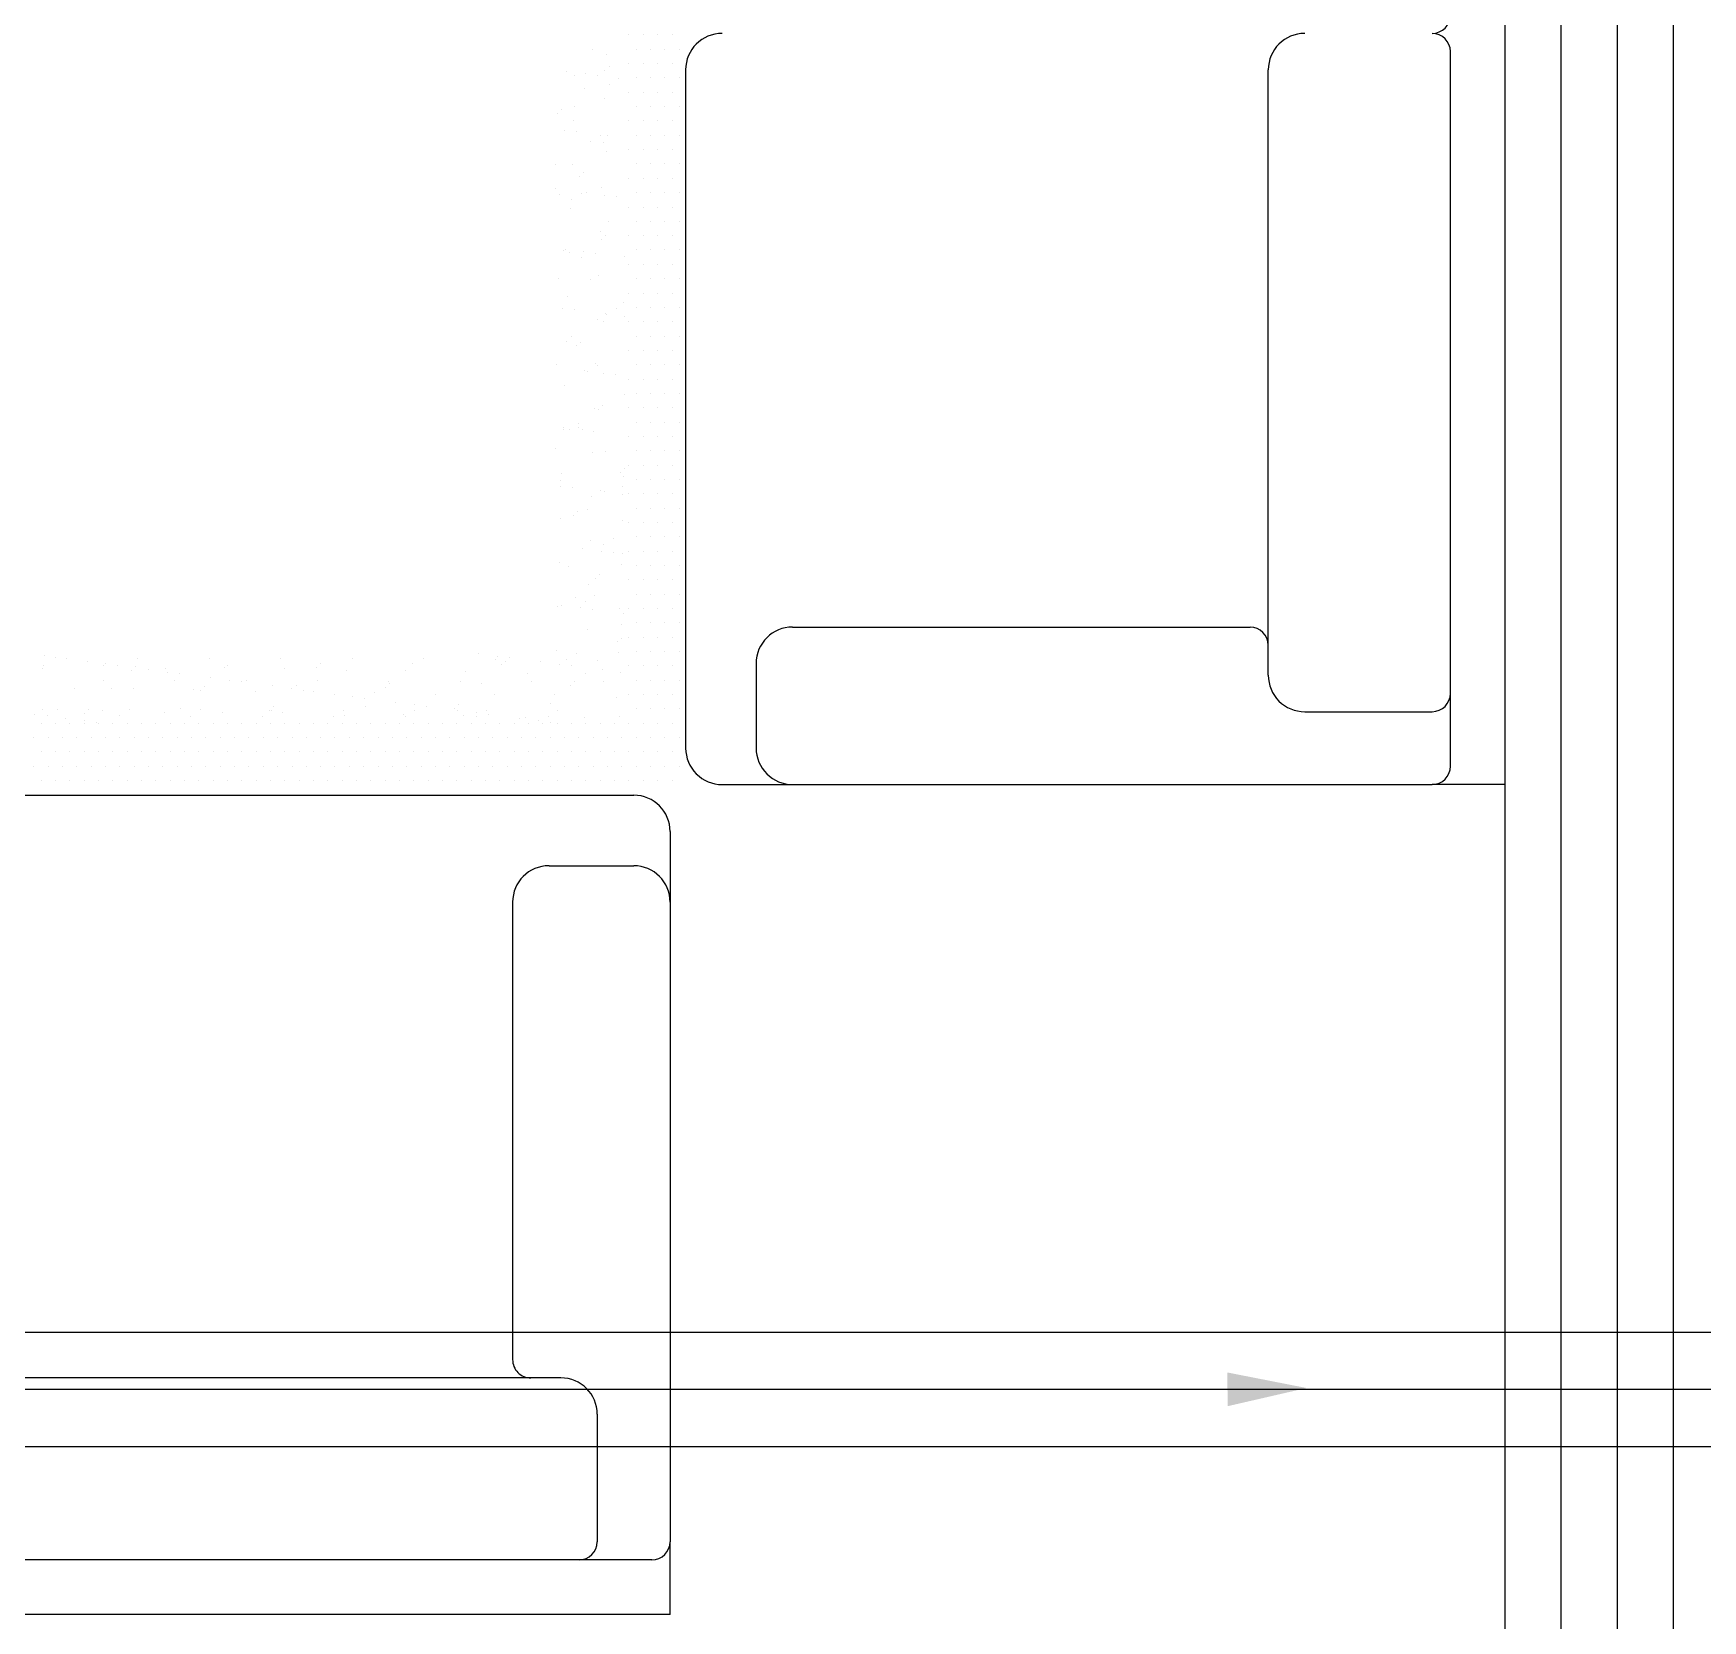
# Model space of a CAD drawing. Header units: millimetres. Extents: x -336 to -33, y -135 to 770.
# Drawn here: x -189.024 to -186.054, y 718.871 to 721.695 of the extents above; entities that cross this region are included whole.
import ezdxf

# ---------------------------------------------------------------- set-up
doc = ezdxf.new("R2010")
doc.units = ezdxf.units.MM
doc.header["$LTSCALE"] = 50
doc.header["$MEASUREMENT"] = 0
doc.layers.get('0').update_dxf_attribs({"linetype": 'CONTINUOUS'})
for name, color, linetype in [('-HIDRO', 8, 'CONTINUOUS'), ('TigreCad', 3, 'CONTINUOUS'), ('TUBULAÇÃO_ESGOTO', 5, 'CONTINUOUS')]:
    doc.layers.add(name, color=color, linetype=linetype)

# ---------------------------------------------------------------- blocks, each defined once
blk = doc.blocks.new('A$C7AFB675E')
at = {"color": 8}
for p, q in [((3.5035, 3.7432), (5.1585, 3.7432)), ((5.1585, 3.7432), (5.1585, 3.6632)), ((5.0585, 3.6832), (4.3535, 3.6832)), ((5.1385, 3.6832), (5.0585, 3.6832)), ((5.0785, 3.5232), (5.0785, 3.6632)), ((5.1585, 2.8832), (5.1585, 3.6632)), ((5.0385, 3.4832), (4.3735, 3.4832)), ((4.9855, 2.9606), (4.9855, 3.4632)), ((5.0255, 2.9206), (5.1185, 2.9206)), ((4.3735, 2.8432), (4.9185, 2.8432)), ((4.9185, 2.8432), (5.1185, 2.8432)), ((4.3352, 2.8282), (4.3352, 2.8282)), ((4.3509, 2.836), (4.3509, 2.836)), ((4.3667, 2.8282), (4.3667, 2.8282)), ((4.3824, 2.836), (4.3824, 2.836)), ((4.3982, 2.8282), (4.3982, 2.8282)), ((4.4139, 2.836), (4.4139, 2.836)), ((4.4297, 2.8282), (4.4297, 2.8282)), ((4.4454, 2.836), (4.4454, 2.836)), ((4.4612, 2.8282), (4.4612, 2.8282)), ((4.4769, 2.836), (4.4769, 2.836)), ((4.4927, 2.8282), (4.4927, 2.8282)), ((4.5084, 2.836), (4.5084, 2.836)), ((4.5242, 2.8282), (4.5242, 2.8282)), ((4.5399, 2.836), (4.5399, 2.836)), ((4.5557, 2.8282), (4.5557, 2.8282)), ((4.5714, 2.836), (4.5714, 2.836)), ((4.5872, 2.8282), (4.5872, 2.8282)), ((4.6029, 2.836), (4.6029, 2.836)), ((4.6187, 2.8282), (4.6187, 2.8282)), ((4.6344, 2.836), (4.6344, 2.836)), ((4.6502, 2.8282), (4.6502, 2.8282)), ((4.6659, 2.836), (4.6659, 2.836)), ((4.6817, 2.8282), (4.6817, 2.8282)), ((4.6974, 2.836), (4.6974, 2.836)), ((4.7132, 2.8282), (4.7132, 2.8282)), ((4.7289, 2.836), (4.7289, 2.836)), ((4.7447, 2.8282), (4.7447, 2.8282)), ((4.7604, 2.836), (4.7604, 2.836)), ((4.7762, 2.8282), (4.7762, 2.8282)), ((4.7919, 2.836), (4.7919, 2.836)), ((4.8077, 2.8282), (4.8077, 2.8282)), ((4.8234, 2.836), (4.8234, 2.836)), ((4.8392, 2.8282), (4.8392, 2.8282)), ((4.8549, 2.836), (4.8549, 2.836)), ((4.8707, 2.8282), (4.8707, 2.8282)), ((4.8864, 2.836), (4.8864, 2.836)), ((4.9022, 2.8282), (4.9022, 2.8282)), ((4.9179, 2.836), (4.9179, 2.836)), ((4.9337, 2.8282), (4.9337, 2.8282)), ((4.9494, 2.836), (4.9494, 2.836)), ((4.9652, 2.8282), (4.9652, 2.8282)), ((4.9809, 2.836), (4.9809, 2.836)), ((4.9967, 2.8282), (4.9967, 2.8282)), ((5.0124, 2.836), (5.0124, 2.836)), ((5.0282, 2.8282), (5.0282, 2.8282)), ((5.0439, 2.836), (5.0439, 2.836)), ((5.0597, 2.8282), (5.0597, 2.8282)), ((5.0754, 2.836), (5.0754, 2.836)), ((5.0912, 2.8282), (5.0912, 2.8282)), ((5.1069, 2.836), (5.1069, 2.836)), ((5.1227, 2.8282), (5.1227, 2.8282)), ((5.1384, 2.836), (5.1384, 2.836)), ((5.1542, 2.8282), (5.1542, 2.8282)), ((5.2102, 2.8261), (5.9902, 2.8261)), ((6.0702, 2.8261), (5.9902, 2.8261)), ((6.0702, 2.8261), (6.0702, 0.4261)), ((4.3352, 2.8124), (4.3352, 2.8124)), ((4.3509, 2.8203), (4.3509, 2.8203)), ((4.3667, 2.8124), (4.3667, 2.8124)), ((4.3824, 2.8203), (4.3824, 2.8203)), ((4.3982, 2.8124), (4.3982, 2.8124)), ((4.4139, 2.8203), (4.4139, 2.8203)), ((4.4297, 2.8124), (4.4297, 2.8124)), ((4.4454, 2.8203), (4.4454, 2.8203)), ((4.4612, 2.8124), (4.4612, 2.8124)), ((4.4769, 2.8203), (4.4769, 2.8203)), ((4.4927, 2.8124), (4.4927, 2.8124)), ((4.5084, 2.8203), (4.5084, 2.8203)), ((4.5242, 2.8124), (4.5242, 2.8124)), ((4.5399, 2.8203), (4.5399, 2.8203)), ((4.5557, 2.8124), (4.5557, 2.8124)), ((4.5714, 2.8203), (4.5714, 2.8203)), ((4.5872, 2.8124), (4.5872, 2.8124)), ((4.6029, 2.8203), (4.6029, 2.8203)), ((4.6187, 2.8124), (4.6187, 2.8124)), ((4.6344, 2.8203), (4.6344, 2.8203)), ((4.6502, 2.8124), (4.6502, 2.8124)), ((4.6659, 2.8203), (4.6659, 2.8203)), ((4.6817, 2.8124), (4.6817, 2.8124)), ((4.6974, 2.8203), (4.6974, 2.8203)), ((4.7132, 2.8124), (4.7132, 2.8124)), ((4.7289, 2.8203), (4.7289, 2.8203)), ((4.7447, 2.8124), (4.7447, 2.8124)), ((4.7604, 2.8203), (4.7604, 2.8203)), ((4.7762, 2.8124), (4.7762, 2.8124)), ((4.7919, 2.8203), (4.7919, 2.8203)), ((4.8077, 2.8124), (4.8077, 2.8124)), ((4.8234, 2.8203), (4.8234, 2.8203)), ((4.8392, 2.8124), (4.8392, 2.8124)), ((4.8549, 2.8203), (4.8549, 2.8203)), ((4.8707, 2.8124), (4.8707, 2.8124)), ((4.8864, 2.8203), (4.8864, 2.8203)), ((4.9022, 2.8124), (4.9022, 2.8124)), ((4.9179, 2.8203), (4.9179, 2.8203)), ((4.9337, 2.8124), (4.9337, 2.8124)), ((4.9494, 2.8203), (4.9494, 2.8203)), ((4.9652, 2.8124), (4.9652, 2.8124)), ((4.9809, 2.8203), (4.9809, 2.8203)), ((4.9967, 2.8124), (4.9967, 2.8124)), ((5.0124, 2.8203), (5.0124, 2.8203)), ((5.0282, 2.8124), (5.0282, 2.8124)), ((5.0439, 2.8203), (5.0439, 2.8203)), ((5.0597, 2.8124), (5.0597, 2.8124)), ((5.0754, 2.8203), (5.0754, 2.8203)), ((5.0912, 2.8124), (5.0912, 2.8124)), ((5.1069, 2.8203), (5.1069, 2.8203)), ((5.1227, 2.8124), (5.1227, 2.8124)), ((5.1384, 2.8203), (5.1384, 2.8203)), ((5.1542, 2.8124), (5.1542, 2.8124)), ((6.0102, 2.8061), (6.0102, 2.7261)), ((4.3352, 2.7967), (4.3352, 2.7967)), ((4.3509, 2.8045), (4.3509, 2.8045)), ((4.3509, 2.7888), (4.3509, 2.7888)), ((4.3667, 2.7967), (4.3667, 2.7967)), ((4.3824, 2.8045), (4.3824, 2.8045)), ((4.3824, 2.7888), (4.3824, 2.7888)), ((4.3982, 2.7967), (4.3982, 2.7967)), ((4.4139, 2.8045), (4.4139, 2.8045)), ((4.4139, 2.7888), (4.4139, 2.7888)), ((4.4297, 2.7967), (4.4297, 2.7967)), ((4.4454, 2.8045), (4.4454, 2.8045)), ((4.4454, 2.7888), (4.4454, 2.7888)), ((4.4612, 2.7967), (4.4612, 2.7967)), ((4.4769, 2.8045), (4.4769, 2.8045)), ((4.4769, 2.7888), (4.4769, 2.7888)), ((4.4927, 2.7967), (4.4927, 2.7967)), ((4.5084, 2.8045), (4.5084, 2.8045)), ((4.5084, 2.7888), (4.5084, 2.7888)), ((4.5242, 2.7967), (4.5242, 2.7967)), ((4.5399, 2.8045), (4.5399, 2.8045)), ((4.5399, 2.7888), (4.5399, 2.7888)), ((4.5557, 2.7967), (4.5557, 2.7967)), ((4.5714, 2.8045), (4.5714, 2.8045)), ((4.5714, 2.7888), (4.5714, 2.7888)), ((4.5872, 2.7967), (4.5872, 2.7967)), ((4.6029, 2.8045), (4.6029, 2.8045)), ((4.6029, 2.7888), (4.6029, 2.7888)), ((4.6187, 2.7967), (4.6187, 2.7967)), ((4.6344, 2.8045), (4.6344, 2.8045)), ((4.6344, 2.7888), (4.6344, 2.7888)), ((4.6502, 2.7967), (4.6502, 2.7967)), ((4.6659, 2.8045), (4.6659, 2.8045)), ((4.6659, 2.7888), (4.6659, 2.7888)), ((4.6817, 2.7967), (4.6817, 2.7967)), ((4.6974, 2.8045), (4.6974, 2.8045)), ((4.6974, 2.7888), (4.6974, 2.7888)), ((4.7132, 2.7967), (4.7132, 2.7967)), ((4.7289, 2.8045), (4.7289, 2.8045)), ((4.7289, 2.7888), (4.7289, 2.7888)), ((4.7447, 2.7967), (4.7447, 2.7967)), ((4.7604, 2.8045), (4.7604, 2.8045)), ((4.7604, 2.7888), (4.7604, 2.7888)), ((4.7762, 2.7967), (4.7762, 2.7967)), ((4.7919, 2.8045), (4.7919, 2.8045)), ((4.7919, 2.7888), (4.7919, 2.7888)), ((4.8077, 2.7967), (4.8077, 2.7967)), ((4.8234, 2.8045), (4.8234, 2.8045)), ((4.8234, 2.7888), (4.8234, 2.7888)), ((4.8392, 2.7967), (4.8392, 2.7967)), ((4.8549, 2.8045), (4.8549, 2.8045)), ((4.8549, 2.7888), (4.8549, 2.7888)), ((4.8707, 2.7967), (4.8707, 2.7967)), ((4.8864, 2.8045), (4.8864, 2.8045)), ((4.8864, 2.7888), (4.8864, 2.7888)), ((4.9022, 2.7967), (4.9022, 2.7967)), ((4.9179, 2.8045), (4.9179, 2.8045)), ((4.9179, 2.7888), (4.9179, 2.7888)), ((4.9337, 2.7967), (4.9337, 2.7967)), ((4.9494, 2.8045), (4.9494, 2.8045)), ((4.9494, 2.7888), (4.9494, 2.7888)), ((4.9652, 2.7967), (4.9652, 2.7967)), ((4.9809, 2.8045), (4.9809, 2.8045)), ((4.9809, 2.7888), (4.9809, 2.7888)), ((4.9967, 2.7967), (4.9967, 2.7967)), ((5.0124, 2.8045), (5.0124, 2.8045)), ((5.0124, 2.7888), (5.0124, 2.7888)), ((5.0282, 2.7967), (5.0282, 2.7967)), ((5.0439, 2.8045), (5.0439, 2.8045)), ((5.0439, 2.7888), (5.0439, 2.7888)), ((5.0597, 2.7967), (5.0597, 2.7967)), ((5.0754, 2.8045), (5.0754, 2.8045)), ((5.0754, 2.7888), (5.0754, 2.7888)), ((5.0912, 2.7967), (5.0912, 2.7967)), ((5.1069, 2.8045), (5.1069, 2.8045)), ((5.1069, 2.7888), (5.1069, 2.7888)), ((5.1227, 2.7967), (5.1227, 2.7967)), ((5.1384, 2.8045), (5.1384, 2.8045)), ((5.1384, 2.7888), (5.1384, 2.7888)), ((5.1542, 2.7967), (5.1542, 2.7967)), ((4.3352, 2.7809), (4.3352, 2.7809)), ((4.3667, 2.7809), (4.3667, 2.7809)), ((4.3828, 2.7696), (4.3828, 2.7696)), ((4.3982, 2.7809), (4.3982, 2.7809)), ((4.4297, 2.7809), (4.4297, 2.7809)), ((4.4612, 2.7809), (4.4612, 2.7809)), ((4.4927, 2.7809), (4.4927, 2.7809)), ((4.5242, 2.7809), (4.5242, 2.7809)), ((4.5557, 2.7809), (4.5557, 2.7809)), ((4.579, 2.7764), (4.579, 2.7764)), ((4.5872, 2.7809), (4.5872, 2.7809)), ((4.6187, 2.7809), (4.6187, 2.7809)), ((4.6295, 2.775), (4.6295, 2.775)), ((4.6444, 2.7759), (4.6444, 2.7759)), ((4.6502, 2.7809), (4.6502, 2.7809)), ((4.6817, 2.7809), (4.6817, 2.7809)), ((4.7132, 2.7809), (4.7132, 2.7809)), ((4.7297, 2.7759), (4.7297, 2.7759)), ((4.7447, 2.7809), (4.7447, 2.7809)), ((4.7762, 2.7809), (4.7762, 2.7809)), ((4.8077, 2.7809), (4.8077, 2.7809)), ((4.8115, 2.7762), (4.8115, 2.7762)), ((4.8157, 2.7715), (4.8157, 2.7715)), ((4.8197, 2.7754), (4.8197, 2.7754)), ((4.8316, 2.7735), (4.8316, 2.7735)), ((4.8392, 2.7809), (4.8392, 2.7809)), ((4.8399, 2.774), (4.8399, 2.774)), ((4.8683, 2.7738), (4.8683, 2.7738)), ((4.8707, 2.7809), (4.8707, 2.7809)), ((4.9022, 2.7809), (4.9022, 2.7809)), ((4.9052, 2.7737), (4.9052, 2.7737)), ((4.9168, 2.7722), (4.9168, 2.7722)), ((4.9337, 2.7809), (4.9337, 2.7809)), ((4.9652, 2.7809), (4.9652, 2.7809)), ((4.9654, 2.7706), (4.9654, 2.7706)), ((4.9705, 2.7749), (4.9705, 2.7749)), ((4.9823, 2.773), (4.9823, 2.773)), ((4.9967, 2.7809), (4.9967, 2.7809)), ((4.9977, 2.7727), (4.9977, 2.7727)), ((5.0139, 2.769), (5.0139, 2.769)), ((5.0282, 2.7809), (5.0282, 2.7809)), ((5.0354, 2.7721), (5.0354, 2.7721)), ((5.0597, 2.7809), (5.0597, 2.7809)), ((5.0841, 2.7705), (5.0841, 2.7705)), ((5.0912, 2.7809), (5.0912, 2.7809)), ((5.1069, 2.773), (5.1069, 2.773)), ((5.1227, 2.7809), (5.1227, 2.7809)), ((5.1384, 2.773), (5.1384, 2.773)), ((5.1542, 2.7809), (5.1542, 2.7809)), ((5.1702, 2.0411), (5.1702, 2.7861)), ((5.2477, 2.6931), (5.2477, 2.7861)), ((4.3566, 2.7557), (4.3566, 2.7557)), ((4.3696, 2.759), (4.3696, 2.759)), ((4.3738, 2.7543), (4.3738, 2.7543)), ((4.3896, 2.759), (4.3896, 2.759)), ((4.4052, 2.7541), (4.4052, 2.7541)), ((4.4462, 2.7573), (4.4462, 2.7573)), ((4.4537, 2.7525), (4.4537, 2.7525)), ((4.4634, 2.7565), (4.4634, 2.7565)), ((4.5023, 2.7509), (4.5023, 2.7509)), ((4.5111, 2.7545), (4.5111, 2.7545)), ((4.5128, 2.7676), (4.5128, 2.7676)), ((4.5403, 2.7585), (4.5403, 2.7585)), ((4.5558, 2.7555), (4.5558, 2.7555)), ((4.56, 2.7509), (4.56, 2.7509)), ((4.6354, 2.7667), (4.6354, 2.7667)), ((4.6417, 2.7554), (4.6417, 2.7554)), ((4.6421, 2.7561), (4.6421, 2.7561)), ((4.6496, 2.7531), (4.6496, 2.7531)), ((4.7066, 2.7526), (4.7066, 2.7526)), ((4.7083, 2.7658), (4.7083, 2.7658)), ((4.742, 2.7521), (4.742, 2.7521)), ((4.7928, 2.7556), (4.7928, 2.7556)), ((4.8372, 2.7535), (4.8372, 2.7535)), ((4.8879, 2.7638), (4.8879, 2.7638)), ((4.8947, 2.7531), (4.8947, 2.7531)), ((4.9021, 2.7508), (4.9021, 2.7508)), ((4.9038, 2.7639), (4.9038, 2.7639)), ((5.0019, 2.7681), (5.0019, 2.7681)), ((5.0327, 2.7517), (5.0327, 2.7517)), ((5.0454, 2.7526), (5.0454, 2.7526)), ((5.0625, 2.7674), (5.0625, 2.7674)), ((5.0912, 2.7652), (5.0912, 2.7652)), ((5.1069, 2.7573), (5.1069, 2.7573)), ((5.1227, 2.7652), (5.1227, 2.7652)), ((5.1384, 2.7573), (5.1384, 2.7573)), ((5.1542, 2.7652), (5.1542, 2.7652)), ((4.3508, 2.7411), (4.3508, 2.7411)), ((4.3778, 2.7331), (4.3778, 2.7331)), ((4.3795, 2.7463), (4.3795, 2.7463)), ((4.3939, 2.7324), (4.3939, 2.7324)), ((4.4459, 2.7493), (4.4459, 2.7493)), ((4.4527, 2.7386), (4.4527, 2.7386)), ((4.5084, 2.734), (4.5084, 2.734)), ((4.5508, 2.7493), (4.5508, 2.7493)), ((4.575, 2.7444), (4.575, 2.7444)), ((4.5994, 2.7477), (4.5994, 2.7477)), ((4.6034, 2.7382), (4.6034, 2.7382)), ((4.648, 2.7461), (4.648, 2.7461)), ((4.6965, 2.7446), (4.6965, 2.7446)), ((4.6985, 2.7463), (4.6985, 2.7463)), ((4.7039, 2.7322), (4.7039, 2.7322)), ((4.7052, 2.7357), (4.7052, 2.7357)), ((4.7451, 2.743), (4.7451, 2.743)), ((4.7463, 2.7474), (4.7463, 2.7474)), ((4.7705, 2.7425), (4.7705, 2.7425)), ((4.7936, 2.7414), (4.7936, 2.7414)), ((4.8358, 2.7496), (4.8358, 2.7496)), ((4.8422, 2.7398), (4.8422, 2.7398)), ((4.856, 2.7352), (4.856, 2.7352)), ((4.8907, 2.7382), (4.8907, 2.7382)), ((4.9282, 2.7486), (4.9282, 2.7486)), ((4.9325, 2.744), (4.9325, 2.744)), ((4.9393, 2.7366), (4.9393, 2.7366)), ((4.951, 2.7434), (4.951, 2.7434)), ((4.9578, 2.7328), (4.9578, 2.7328)), ((4.966, 2.7407), (4.966, 2.7407)), ((4.9878, 2.735), (4.9878, 2.735)), ((5.022, 2.7462), (5.022, 2.7462)), ((5.0364, 2.7334), (5.0364, 2.7334)), ((5.0912, 2.7494), (5.0912, 2.7494)), ((5.0912, 2.7337), (5.0912, 2.7337)), ((5.1069, 2.7415), (5.1069, 2.7415)), ((5.1227, 2.7494), (5.1227, 2.7494)), ((5.1227, 2.7337), (5.1227, 2.7337)), ((5.1384, 2.7415), (5.1384, 2.7415)), ((5.1542, 2.7494), (5.1542, 2.7494)), ((5.1542, 2.7337), (5.1542, 2.7337)), ((5.8502, 2.7461), (5.9902, 2.7461)), ((4.3802, 2.7216), (4.3802, 2.7216)), ((4.4139, 2.7207), (4.4139, 2.7207)), ((4.4288, 2.72), (4.4288, 2.72)), ((4.4417, 2.723), (4.4417, 2.723)), ((4.4774, 2.7184), (4.4774, 2.7184)), ((4.4863, 2.7314), (4.4863, 2.7314)), ((4.4906, 2.7268), (4.4906, 2.7268)), ((4.509, 2.7289), (4.509, 2.7289)), ((4.5158, 2.7183), (4.5158, 2.7183)), ((4.5259, 2.7168), (4.5259, 2.7168)), ((4.5733, 2.7313), (4.5733, 2.7313)), ((4.5745, 2.7152), (4.5745, 2.7152)), ((4.5801, 2.729), (4.5801, 2.729)), ((4.6372, 2.7212), (4.6372, 2.7212)), ((4.6665, 2.7178), (4.6665, 2.7178)), ((4.6726, 2.728), (4.6726, 2.728)), ((4.6768, 2.7233), (4.6768, 2.7233)), ((4.7616, 2.726), (4.7616, 2.726)), ((4.7664, 2.7255), (4.7664, 2.7255)), ((4.7683, 2.7154), (4.7683, 2.7154)), ((4.7688, 2.7294), (4.7688, 2.7294)), ((4.8327, 2.7193), (4.8327, 2.7193)), ((4.8588, 2.7245), (4.8588, 2.7245)), ((4.863, 2.7199), (4.863, 2.7199)), ((4.8994, 2.7303), (4.8994, 2.7303)), ((4.9191, 2.7149), (4.9191, 2.7149)), ((4.9526, 2.7221), (4.9526, 2.7221)), ((4.9643, 2.7275), (4.9643, 2.7275)), ((5.0141, 2.723), (5.0141, 2.723)), ((5.0282, 2.7174), (5.0282, 2.7174)), ((5.045, 2.7211), (5.045, 2.7211)), ((5.0493, 2.7165), (5.0493, 2.7165)), ((5.085, 2.7319), (5.085, 2.7319)), ((5.0912, 2.7179), (5.0912, 2.7179)), ((5.1069, 2.7258), (5.1069, 2.7258)), ((5.1227, 2.7179), (5.1227, 2.7179)), ((5.1384, 2.7258), (5.1384, 2.7258)), ((5.1542, 2.7179), (5.1542, 2.7179)), ((6.0102, 2.7261), (6.0102, 2.0211)), ((4.3751, 2.7127), (4.3751, 2.7127)), ((4.4169, 2.7073), (4.4169, 2.7073)), ((4.4211, 2.7027), (4.4211, 2.7027)), ((4.44, 2.7099), (4.44, 2.7099)), ((4.477, 2.7004), (4.477, 2.7004)), ((4.5039, 2.6998), (4.5039, 2.6998)), ((4.5107, 2.7049), (4.5107, 2.7049)), ((4.5706, 2.7108), (4.5706, 2.7108)), ((4.5721, 2.7086), (4.5721, 2.7086)), ((4.6031, 2.7039), (4.6031, 2.7039)), ((4.623, 2.7137), (4.623, 2.7137)), ((4.6355, 2.708), (4.6355, 2.708)), ((4.6716, 2.7121), (4.6716, 2.7121)), ((4.6969, 2.7014), (4.6969, 2.7014)), ((4.7201, 2.7105), (4.7201, 2.7105)), ((4.7661, 2.7089), (4.7661, 2.7089)), ((4.7687, 2.7089), (4.7687, 2.7089)), ((4.7893, 2.7004), (4.7893, 2.7004)), ((4.8172, 2.7073), (4.8172, 2.7073)), ((4.8247, 2.7056), (4.8247, 2.7056)), ((4.831, 2.7062), (4.831, 2.7062)), ((4.8658, 2.7057), (4.8658, 2.7057)), ((4.9144, 2.7041), (4.9144, 2.7041)), ((4.9616, 2.7071), (4.9616, 2.7071)), ((4.9629, 2.7025), (4.9629, 2.7025)), ((5.0115, 2.701), (5.0115, 2.701)), ((5.0209, 2.7124), (5.0209, 2.7124)), ((5.0265, 2.7043), (5.0265, 2.7043)), ((5.06, 2.6994), (5.06, 2.6994)), ((5.0772, 2.7027), (5.0772, 2.7027)), ((5.0912, 2.7022), (5.0912, 2.7022)), ((5.1069, 2.71), (5.1069, 2.71)), ((5.1227, 2.7022), (5.1227, 2.7022)), ((5.1384, 2.71), (5.1384, 2.71)), ((5.1542, 2.7022), (5.1542, 2.7022)), ((5.8102, 2.7061), (5.8102, 2.0411)), ((5.0238, 2.6838), (5.0238, 2.6838)), ((5.0693, 2.6945), (5.0693, 2.6945)), ((5.084, 2.6921), (5.084, 2.6921)), ((5.0887, 2.6811), (5.0887, 2.6811)), ((5.0904, 2.6942), (5.0904, 2.6942)), ((5.0912, 2.6864), (5.0912, 2.6864)), ((5.1069, 2.6943), (5.1069, 2.6943)), ((5.1069, 2.6785), (5.1069, 2.6785)), ((5.1227, 2.6864), (5.1227, 2.6864)), ((5.1384, 2.6943), (5.1384, 2.6943)), ((5.1384, 2.6785), (5.1384, 2.6785)), ((5.1542, 2.6864), (5.1542, 2.6864)), ((5.0367, 2.669), (5.0367, 2.669)), ((5.0453, 2.6742), (5.0453, 2.6742)), ((5.0853, 2.6674), (5.0853, 2.6674)), ((5.086, 2.6606), (5.086, 2.6606)), ((5.0912, 2.6707), (5.0912, 2.6707)), ((5.1069, 2.6628), (5.1069, 2.6628)), ((5.1227, 2.6707), (5.1227, 2.6707)), ((5.1384, 2.6628), (5.1384, 2.6628)), ((5.1542, 2.6707), (5.1542, 2.6707)), ((5.0193, 2.6496), (5.0193, 2.6496)), ((5.0229, 2.6453), (5.0229, 2.6453)), ((5.0271, 2.6407), (5.0271, 2.6407)), ((5.0912, 2.6549), (5.0912, 2.6549)), ((5.1069, 2.647), (5.1069, 2.647)), ((5.1227, 2.6549), (5.1227, 2.6549)), ((5.1384, 2.647), (5.1384, 2.647)), ((5.1542, 2.6549), (5.1542, 2.6549)), ((5.2877, 2.6531), (5.7902, 2.6531)), ((5.0175, 2.6365), (5.0175, 2.6365)), ((5.0207, 2.6339), (5.0207, 2.6339)), ((5.0592, 2.6334), (5.0592, 2.6334)), ((5.0771, 2.6242), (5.0771, 2.6242)), ((5.0815, 2.6264), (5.0815, 2.6264)), ((5.0912, 2.6392), (5.0912, 2.6392)), ((5.0912, 2.6234), (5.0912, 2.6234)), ((5.1069, 2.6313), (5.1069, 2.6313)), ((5.1227, 2.6392), (5.1227, 2.6392)), ((5.1227, 2.6234), (5.1227, 2.6234)), ((5.1384, 2.6313), (5.1384, 2.6313)), ((5.1542, 2.6392), (5.1542, 2.6392)), ((5.1542, 2.6234), (5.1542, 2.6234)), ((5.0148, 2.616), (5.0148, 2.616)), ((5.0472, 2.6188), (5.0472, 2.6188)), ((5.0797, 2.6132), (5.0797, 2.6132)), ((5.0838, 2.6136), (5.0838, 2.6136)), ((5.0912, 2.6077), (5.0912, 2.6077)), ((5.1069, 2.6155), (5.1069, 2.6155)), ((5.1227, 2.6077), (5.1227, 2.6077)), ((5.1384, 2.6155), (5.1384, 2.6155)), ((5.1542, 2.6077), (5.1542, 2.6077)), ((5.0343, 2.6009), (5.0343, 2.6009)), ((5.0451, 2.5957), (5.0451, 2.5957)), ((5.0702, 2.5937), (5.0702, 2.5937)), ((5.0745, 2.589), (5.0745, 2.589)), ((5.077, 2.5928), (5.077, 2.5928)), ((5.0828, 2.5993), (5.0828, 2.5993)), ((5.0912, 2.5919), (5.0912, 2.5919)), ((5.1069, 2.5998), (5.1069, 2.5998)), ((5.1227, 2.5919), (5.1227, 2.5919)), ((5.1384, 2.5998), (5.1384, 2.5998)), ((5.1542, 2.5919), (5.1542, 2.5919)), ((5.0595, 2.5689), (5.0595, 2.5689)), ((5.0912, 2.5762), (5.0912, 2.5762)), ((5.1069, 2.584), (5.1069, 2.584)), ((5.1069, 2.5683), (5.1069, 2.5683)), ((5.1227, 2.5762), (5.1227, 2.5762)), ((5.1384, 2.584), (5.1384, 2.584)), ((5.1384, 2.5683), (5.1384, 2.5683)), ((5.1542, 2.5762), (5.1542, 2.5762)), ((5.0206, 2.5555), (5.0206, 2.5555)), ((5.0725, 2.5585), (5.0725, 2.5585)), ((5.0912, 2.5604), (5.0912, 2.5604)), ((5.1069, 2.5525), (5.1069, 2.5525)), ((5.1227, 2.5604), (5.1227, 2.5604)), ((5.1384, 2.5525), (5.1384, 2.5525)), ((5.1542, 2.5604), (5.1542, 2.5604)), ((5.0251, 2.543), (5.0251, 2.543)), ((5.0334, 2.535), (5.0334, 2.535)), ((5.0708, 2.5454), (5.0708, 2.5454)), ((5.0769, 2.5457), (5.0769, 2.5457)), ((5.082, 2.5334), (5.082, 2.5334)), ((5.0837, 2.5351), (5.0837, 2.5351)), ((5.0912, 2.5447), (5.0912, 2.5447)), ((5.1069, 2.5368), (5.1069, 2.5368)), ((5.1227, 2.5447), (5.1227, 2.5447)), ((5.1384, 2.5368), (5.1384, 2.5368)), ((5.1542, 2.5447), (5.1542, 2.5447)), ((5.045, 2.5172), (5.045, 2.5172)), ((5.0481, 2.5179), (5.0481, 2.5179)), ((5.0524, 2.5133), (5.0524, 2.5133)), ((5.0681, 2.5249), (5.0681, 2.5249)), ((5.0912, 2.5289), (5.0912, 2.5289)), ((5.0912, 2.5132), (5.0912, 2.5132)), ((5.1069, 2.521), (5.1069, 2.521)), ((5.1227, 2.5289), (5.1227, 2.5289)), ((5.1227, 2.5132), (5.1227, 2.5132)), ((5.1384, 2.521), (5.1384, 2.521)), ((5.1542, 2.5289), (5.1542, 2.5289)), ((5.1542, 2.5132), (5.1542, 2.5132)), ((5.057, 2.5009), (5.057, 2.5009)), ((5.0912, 2.4974), (5.0912, 2.4974)), ((5.1069, 2.5053), (5.1069, 2.5053)), ((5.1227, 2.4974), (5.1227, 2.4974)), ((5.1384, 2.5053), (5.1384, 2.5053)), ((5.1542, 2.4974), (5.1542, 2.4974)), ((5.0205, 2.477), (5.0205, 2.477)), ((5.0619, 2.4776), (5.0619, 2.4776)), ((5.0636, 2.4907), (5.0636, 2.4907)), ((5.0724, 2.4914), (5.0724, 2.4914)), ((5.0912, 2.4817), (5.0912, 2.4817)), ((5.1069, 2.4895), (5.1069, 2.4895)), ((5.1227, 2.4817), (5.1227, 2.4817)), ((5.1384, 2.4895), (5.1384, 2.4895)), ((5.1542, 2.4817), (5.1542, 2.4817)), ((5.0337, 2.4705), (5.0337, 2.4705)), ((5.0592, 2.4571), (5.0592, 2.4571)), ((5.0768, 2.4673), (5.0768, 2.4673)), ((5.0823, 2.4689), (5.0823, 2.4689)), ((5.0912, 2.4659), (5.0912, 2.4659)), ((5.1069, 2.4738), (5.1069, 2.4738)), ((5.1069, 2.458), (5.1069, 2.458)), ((5.1227, 2.4659), (5.1227, 2.4659)), ((5.1384, 2.4738), (5.1384, 2.4738)), ((5.1384, 2.458), (5.1384, 2.458)), ((5.1542, 2.4659), (5.1542, 2.4659)), ((5.026, 2.4422), (5.026, 2.4422)), ((5.0448, 2.4387), (5.0448, 2.4387)), ((5.0836, 2.4566), (5.0836, 2.4566)), ((5.0912, 2.4502), (5.0912, 2.4502)), ((5.1069, 2.4423), (5.1069, 2.4423)), ((5.1227, 2.4502), (5.1227, 2.4502)), ((5.1384, 2.4423), (5.1384, 2.4423)), ((5.1542, 2.4502), (5.1542, 2.4502)), ((5.0302, 2.4375), (5.0302, 2.4375)), ((5.0547, 2.4229), (5.0547, 2.4229)), ((5.0562, 2.4349), (5.0562, 2.4349)), ((5.0912, 2.4344), (5.0912, 2.4344)), ((5.1069, 2.4265), (5.1069, 2.4265)), ((5.1227, 2.4344), (5.1227, 2.4344)), ((5.1384, 2.4265), (5.1384, 2.4265)), ((5.1542, 2.4344), (5.1542, 2.4344)), ((5.0313, 2.4024), (5.0313, 2.4024)), ((5.0503, 2.4156), (5.0503, 2.4156)), ((5.0529, 2.4097), (5.0529, 2.4097)), ((5.0912, 2.4187), (5.0912, 2.4187)), ((5.0912, 2.4029), (5.0912, 2.4029)), ((5.1069, 2.4108), (5.1069, 2.4108)), ((5.1227, 2.4187), (5.1227, 2.4187)), ((5.1227, 2.4029), (5.1227, 2.4029)), ((5.1384, 2.4108), (5.1384, 2.4108)), ((5.1542, 2.4187), (5.1542, 2.4187)), ((5.1542, 2.4029), (5.1542, 2.4029)), ((5.0203, 2.3985), (5.0203, 2.3985)), ((5.0502, 2.3893), (5.0502, 2.3893)), ((5.0733, 2.3905), (5.0733, 2.3905)), ((5.0767, 2.3888), (5.0767, 2.3888)), ((5.0776, 2.3859), (5.0776, 2.3859)), ((5.0798, 2.4008), (5.0798, 2.4008)), ((5.0912, 2.3872), (5.0912, 2.3872)), ((5.1069, 2.395), (5.1069, 2.395)), ((5.1227, 2.3872), (5.1227, 2.3872)), ((5.1384, 2.395), (5.1384, 2.395)), ((5.1542, 2.3872), (5.1542, 2.3872)), ((5.0565, 2.3705), (5.0565, 2.3705)), ((5.0834, 2.3782), (5.0834, 2.3782)), ((5.0912, 2.3714), (5.0912, 2.3714)), ((5.1069, 2.3793), (5.1069, 2.3793)), ((5.1227, 2.3714), (5.1227, 2.3714)), ((5.1384, 2.3793), (5.1384, 2.3793)), ((5.1542, 2.3714), (5.1542, 2.3714)), ((5.0447, 2.3603), (5.0447, 2.3603)), ((5.0457, 2.355), (5.0457, 2.355)), ((5.0912, 2.3557), (5.0912, 2.3557)), ((5.1069, 2.3635), (5.1069, 2.3635)), ((5.1069, 2.3478), (5.1069, 2.3478)), ((5.1227, 2.3557), (5.1227, 2.3557)), ((5.1384, 2.3635), (5.1384, 2.3635)), ((5.1384, 2.3478), (5.1384, 2.3478)), ((5.1542, 2.3557), (5.1542, 2.3557)), ((5.0282, 2.3399), (5.0282, 2.3399)), ((5.0304, 2.3365), (5.0304, 2.3365)), ((5.044, 2.3419), (5.044, 2.3419)), ((5.079, 2.3349), (5.079, 2.3349)), ((5.0912, 2.3399), (5.0912, 2.3399)), ((5.1069, 2.332), (5.1069, 2.332)), ((5.1227, 2.3399), (5.1227, 2.3399)), ((5.1384, 2.332), (5.1384, 2.332)), ((5.1542, 2.3399), (5.1542, 2.3399)), ((5.0202, 2.32), (5.0202, 2.32)), ((5.0413, 2.3214), (5.0413, 2.3214)), ((5.0512, 2.3148), (5.0512, 2.3148)), ((5.0765, 2.3103), (5.0765, 2.3103)), ((5.0912, 2.3242), (5.0912, 2.3242)), ((5.1069, 2.3163), (5.1069, 2.3163)), ((5.1227, 2.3242), (5.1227, 2.3242)), ((5.1384, 2.3163), (5.1384, 2.3163)), ((5.1542, 2.3242), (5.1542, 2.3242)), ((5.0541, 2.3024), (5.0541, 2.3024)), ((5.0554, 2.3101), (5.0554, 2.3101)), ((5.0833, 2.2997), (5.0833, 2.2997)), ((5.0912, 2.3084), (5.0912, 2.3084)), ((5.0912, 2.2927), (5.0912, 2.2927)), ((5.1069, 2.3005), (5.1069, 2.3005)), ((5.1227, 2.3084), (5.1227, 2.3084)), ((5.1227, 2.2927), (5.1227, 2.2927)), ((5.1384, 2.3005), (5.1384, 2.3005)), ((5.1542, 2.3084), (5.1542, 2.3084)), ((5.1542, 2.2927), (5.1542, 2.2927)), ((5.0351, 2.2741), (5.0351, 2.2741)), ((5.0368, 2.2872), (5.0368, 2.2872)), ((5.0445, 2.2818), (5.0445, 2.2818)), ((5.0755, 2.2882), (5.0755, 2.2882)), ((5.0912, 2.2769), (5.0912, 2.2769)), ((5.1069, 2.2848), (5.1069, 2.2848)), ((5.1227, 2.2769), (5.1227, 2.2769)), ((5.1384, 2.2848), (5.1384, 2.2848)), ((5.1542, 2.2769), (5.1542, 2.2769)), ((5.0307, 2.272), (5.0307, 2.272)), ((5.0793, 2.2704), (5.0793, 2.2704)), ((5.0912, 2.2612), (5.0912, 2.2612)), ((5.1069, 2.269), (5.1069, 2.269)), ((5.1227, 2.2612), (5.1227, 2.2612)), ((5.1384, 2.269), (5.1384, 2.269)), ((5.1542, 2.2612), (5.1542, 2.2612)), ((5.02, 2.2416), (5.02, 2.2416)), ((5.0291, 2.239), (5.0291, 2.239)), ((5.0324, 2.2536), (5.0324, 2.2536)), ((5.0912, 2.2454), (5.0912, 2.2454)), ((5.1069, 2.2533), (5.1069, 2.2533)), ((5.1069, 2.2375), (5.1069, 2.2375)), ((5.1227, 2.2454), (5.1227, 2.2454)), ((5.1384, 2.2533), (5.1384, 2.2533)), ((5.1384, 2.2375), (5.1384, 2.2375)), ((5.1542, 2.2454), (5.1542, 2.2454)), ((5.0279, 2.2194), (5.0279, 2.2194)), ((5.0333, 2.2344), (5.0333, 2.2344)), ((5.0532, 2.2364), (5.0532, 2.2364)), ((5.0764, 2.2318), (5.0764, 2.2318)), ((5.0831, 2.2212), (5.0831, 2.2212)), ((5.0912, 2.2297), (5.0912, 2.2297)), ((5.1069, 2.2218), (5.1069, 2.2218)), ((5.1227, 2.2297), (5.1227, 2.2297)), ((5.1384, 2.2218), (5.1384, 2.2218)), ((5.1542, 2.2297), (5.1542, 2.2297)), ((5.0261, 2.2062), (5.0261, 2.2062)), ((5.0283, 2.2039), (5.0283, 2.2039)), ((5.0444, 2.2033), (5.0444, 2.2033)), ((5.0534, 2.2125), (5.0534, 2.2125)), ((5.0768, 2.2024), (5.0768, 2.2024)), ((5.0912, 2.2139), (5.0912, 2.2139)), ((5.1069, 2.206), (5.1069, 2.206)), ((5.1227, 2.2139), (5.1227, 2.2139)), ((5.1384, 2.206), (5.1384, 2.206)), ((5.1542, 2.2139), (5.1542, 2.2139)), ((5.0234, 2.1858), (5.0234, 2.1858)), ((5.0764, 2.1874), (5.0764, 2.1874)), ((5.0807, 2.1827), (5.0807, 2.1827)), ((5.0883, 2.183), (5.0883, 2.183)), ((5.0901, 2.1961), (5.0901, 2.1961)), ((5.0912, 2.1982), (5.0912, 2.1982)), ((5.0912, 2.1824), (5.0912, 2.1824)), ((5.1069, 2.1903), (5.1069, 2.1903)), ((5.1227, 2.1982), (5.1227, 2.1982)), ((5.1227, 2.1824), (5.1227, 2.1824)), ((5.1384, 2.1903), (5.1384, 2.1903)), ((5.1542, 2.1982), (5.1542, 2.1982)), ((5.1542, 2.1824), (5.1542, 2.1824)), ((5.0535, 2.172), (5.0535, 2.172)), ((5.0912, 2.1667), (5.0912, 2.1667)), ((5.1069, 2.1745), (5.1069, 2.1745)), ((5.1227, 2.1667), (5.1227, 2.1667)), ((5.1384, 2.1745), (5.1384, 2.1745)), ((5.1542, 2.1667), (5.1542, 2.1667)), ((5.0189, 2.1515), (5.0189, 2.1515)), ((5.0199, 2.1631), (5.0199, 2.1631)), ((5.0762, 2.1534), (5.0762, 2.1534)), ((5.0856, 2.1625), (5.0856, 2.1625)), ((5.0912, 2.1509), (5.0912, 2.1509)), ((5.1069, 2.1588), (5.1069, 2.1588)), ((5.1227, 2.1509), (5.1227, 2.1509)), ((5.1384, 2.1588), (5.1384, 2.1588)), ((5.1542, 2.1509), (5.1542, 2.1509)), ((5.0172, 2.1384), (5.0172, 2.1384)), ((5.0274, 2.138), (5.0274, 2.138)), ((5.0313, 2.1367), (5.0313, 2.1367)), ((5.076, 2.1364), (5.076, 2.1364)), ((5.0811, 2.1283), (5.0811, 2.1283)), ((5.083, 2.1427), (5.083, 2.1427)), ((5.0912, 2.1352), (5.0912, 2.1352)), ((5.1069, 2.143), (5.1069, 2.143)), ((5.1069, 2.1273), (5.1069, 2.1273)), ((5.1227, 2.1352), (5.1227, 2.1352)), ((5.1384, 2.143), (5.1384, 2.143)), ((5.1384, 2.1273), (5.1384, 2.1273)), ((5.1542, 2.1352), (5.1542, 2.1352))]:
    blk.add_line(p, q, dxfattribs=at)
for centre, radius, start, end in [((4.3135, 3.6632), 0.02, 0, 90), ((4.3535, 3.6632), 0.02, 90, 180), ((5.0585, 3.6632), 0.02, 0, 90), ((5.1385, 3.6632), 0.02, 0, 90), ((4.3735, 3.5232), 0.04, 180, 270), ((5.0385, 3.5232), 0.04, 270, 0), ((5.0055, 3.4632), 0.02, 90, 180), ((5.0255, 2.9606), 0.04, 180, 270), ((5.1185, 2.9606), 0.04, 270, 0), ((4.3735, 2.8832), 0.04, 180, 270), ((5.1185, 2.8832), 0.04, 270, 0), ((5.2102, 2.7861), 0.04, 90, 180), ((5.2877, 2.7861), 0.04, 90, 180), ((5.9902, 2.8061), 0.02, 0, 90), ((5.8502, 2.7061), 0.04, 90, 180), ((5.9902, 2.7261), 0.02, 0, 90), ((5.2877, 2.6931), 0.04, 180, 270), ((5.7902, 2.6731), 0.02, 270, 0)]:
    blk.add_arc(centre, radius, start, end, dxfattribs=at)

msp = doc.modelspace()

# ---------------------------------------------------------------- linework, layer by layer
at = {"layer": '-HIDRO', "linetype": 'Continuous'}
for p, q in [((-186.4054, 718.3299), (-186.4054, 722.3299)), ((-186.3054, 718.3299), (-186.3054, 722.3299)), ((-186.2054, 718.3299), (-186.2054, 722.3299)), ((-186.1054, 718.3299), (-186.1054, 722.3299))]:
    msp.add_line(p, q, dxfattribs=at)
at = {"layer": 'TigreCad'}
for p, q in [((-194.8677, 719.3844), (-185.4256, 719.3844)), ((-194.7367, 719.1812), (-185.4256, 719.1812))]:
    msp.add_line(p, q, dxfattribs=at)
at = {"layer": 'TUBULAÇÃO_ESGOTO'}
msp.add_line((-195.7989, 719.2828), (-185.4256, 719.2828), dxfattribs=at)
msp.add_solid([(-186.7584, 719.2851), (-186.8988, 719.2528), (-186.8997, 719.3128)], dxfattribs=at)

# ---------------------------------------------------------------- block references
at = {"layer": '-HIDRO', "ltscale": 0.35, "xscale": 1.62, "yscale": 1.62, "zscale": 1.62, "rotation": 270}
msp.add_blockref('A$C7AFB675E', (-192.4694, 728.7157), dxfattribs=at)

doc.saveas('drawing.dxf')
